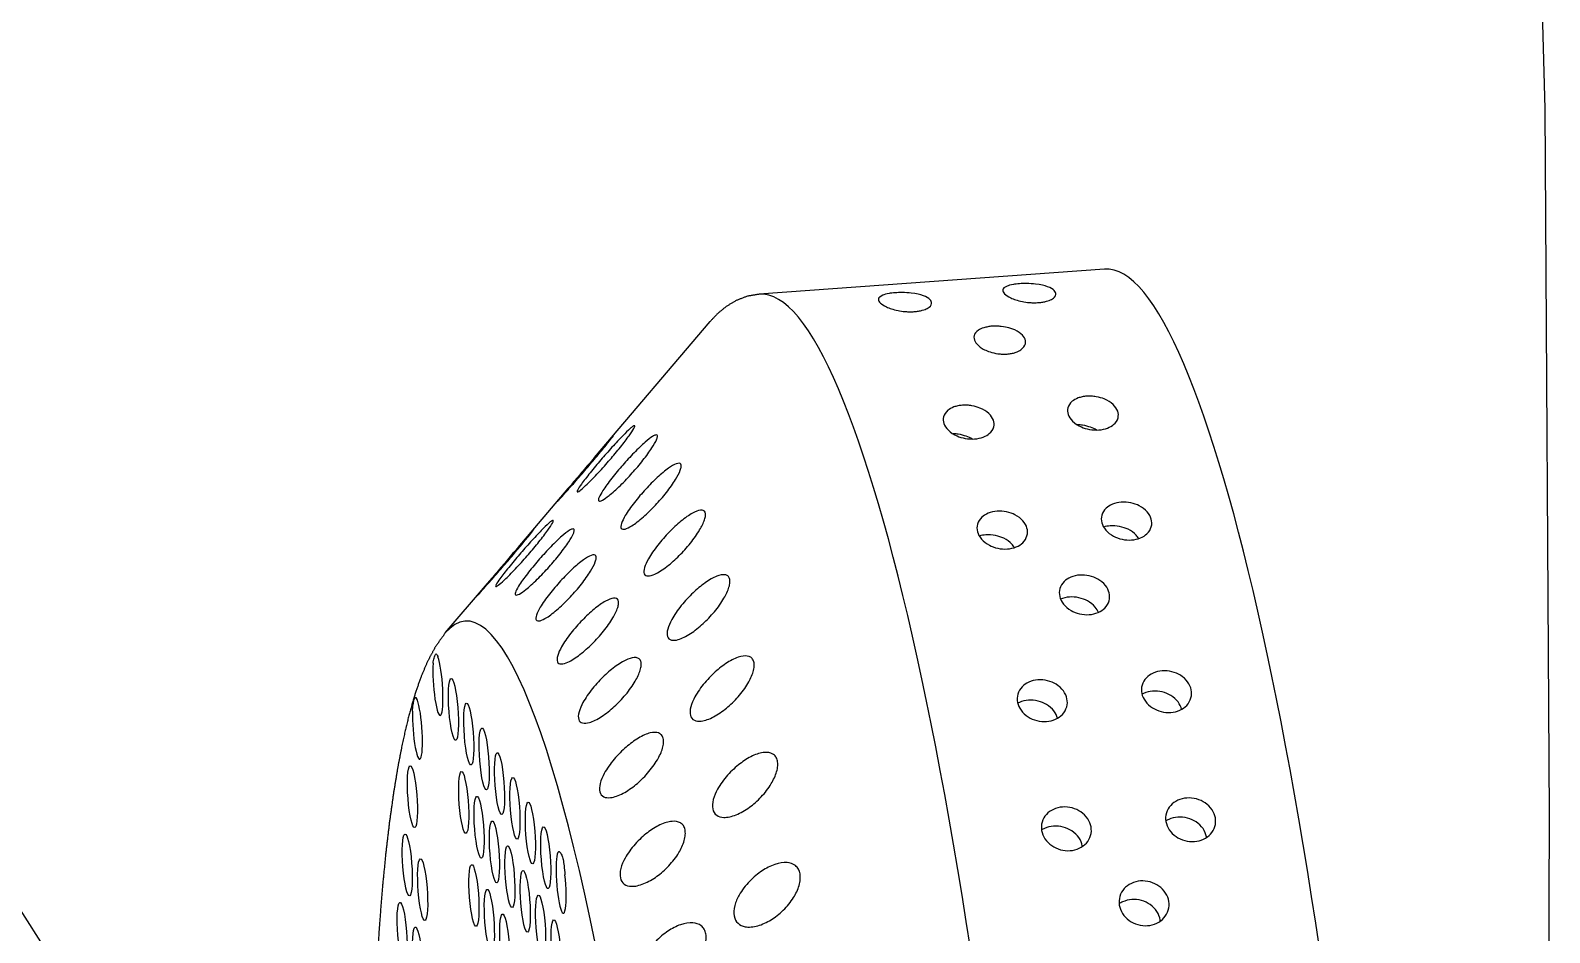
# Model space of a CAD drawing. Extents: x 398 to 509, y 623 to 780.
# Drawn here: x 482.502 to 484.735, y 688.13 to 689.456 of the extents above; entities that cross this region are included whole.
import ezdxf

# ---------------------------------------------------------------- set-up
doc = ezdxf.new("R2010")
doc.units = 0
doc.header["$MEASUREMENT"] = 0
doc.layers.add('1', color=4, linetype='Continuous')
doc.layers.add('JET', color=3, linetype='Continuous')

# ---------------------------------------------------------------- blocks, each defined once
blk = doc.blocks.new('SUCTION')
at = {"layer": '1'}
for p, q in [((0.4816, 1.9416), (-0.0272, 1.9337)), ((-0.2826, 1.7079), (-0.1012, 1.898)), ((-0.4023, 1.5824), (-0.324, 1.6645)), ((-0.5163, 1.4629), (-0.4533, 1.5289))]:
    blk.add_line(p, q, dxfattribs=at)
for centre, major_axis, start_param, end_param in [((0.5106, 0.0668), (-0.0289, 1.8748), 3.141593, 6.283185), ((0.0017, 0.059), (-0.0289, 1.8748), 3.141593, 6.283185), ((-0.4641, 0.0518), (-0.022, 1.427), 2.994561, 6.430217)]:
    blk.add_ellipse(centre, major_axis=major_axis, ratio=0.145722, start_param=start_param, end_param=end_param, dxfattribs=at)
at = {"layer": '1', "color": 3}
for centre, start_param, end_param in [((-0.5313, 1.3876), 3.930767, 8.961115), ((-0.5107, 1.35), 0.253665, 6.53685), ((-0.565, 1.3253), 4.112585, 9.142933), ((-0.4902, 1.3125), 0.253665, 6.53685), ((-0.4697, 1.2749), 0.253665, 6.53685), ((-0.5782, 1.2255), 0.253665, 6.53685), ((-0.4492, 1.2374), 0.253665, 6.53685), ((-0.5034, 1.2127), 0.253665, 6.53685), ((-0.4286, 1.1998), 0.253665, 6.53685), ((-0.4829, 1.1751), 0.253665, 6.53685), ((-0.4081, 1.1623), 0.253665, 6.53685), ((-0.4624, 1.1376), 0.253665, 6.53685), ((-0.5914, 1.1257), 0.253665, 6.53685), ((-0.3876, 1.1247), 0.253665, 6.53685), ((-0.4418, 1.1), 0.253665, 6.53685), ((-0.5709, 1.0882), 0.253665, 6.53685), ((-0.4961, 1.0753), 0.253665, 6.53685), ((-0.3671, 1.0871), 3.065388, 8.095736), ((-0.4213, 1.0624), 0.253665, 6.53685), ((-0.6046, 1.0259), 0.253665, 6.53685), ((-0.4756, 1.0378), 0.253665, 6.53685), ((-0.4008, 1.0249), 0.253665, 6.53685), ((-0.4551, 1.0002), 0.253665, 6.53685), ((-0.5841, 0.9884), 0.253665, 6.53685), ((-0.3803, 0.9873), 0.253665, 6.53685)]:
    blk.add_ellipse(centre, major_axis=(0.0007, -0.0455), ratio=0.145722, start_param=start_param, end_param=end_param, dxfattribs=at)
at = {"layer": '1'}
for points in [[(-0.0272, 1.9337), (-0.0449, 1.9317), (-0.0614, 1.9264), (-0.0763, 1.9186), (-0.0895, 1.909), (-0.1012, 1.898)], [(-0.5163, 1.4629), (-0.5315, 1.4441), (-0.5446, 1.4227), (-0.5564, 1.3987), (-0.5673, 1.3717), (-0.5776, 1.3416), (-0.5874, 1.3084), (-0.5967, 1.272), (-0.6056, 1.2324), (-0.6141, 1.1898), (-0.6221, 1.1442), (-0.6297, 1.0957), (-0.6368, 1.0443), (-0.6435, 0.9903), (-0.6497, 0.9337), (-0.6554, 0.8747), (-0.6606, 0.8135), (-0.6653, 0.7502), (-0.6695, 0.685), (-0.6731, 0.6181), (-0.6762, 0.5496)]]:
    blk.add_open_spline(points, degree=1, dxfattribs=at)
at = {"layer": '1', "color": 3}
for points, knots in [([(0.199, 1.8952), (0.1967, 1.8952), (0.1945, 1.8952), (0.1901, 1.8955), (0.1879, 1.8957), (0.1818, 1.8966), (0.1782, 1.8973), (0.1679, 1.9), (0.1626, 1.9022), (0.1544, 1.9066), (0.1517, 1.9087), (0.1463, 1.9147), (0.1458, 1.919), (0.1562, 1.9226), (0.1592, 1.9234), (0.1646, 1.924), (0.166, 1.9241), (0.1691, 1.9243), (0.1708, 1.9244), (0.174, 1.9244), (0.1758, 1.9244), (0.1792, 1.9243), (0.1809, 1.9243), (0.1876, 1.9238), (0.1925, 1.9232), (0.2109, 1.92), (0.2192, 1.9159), (0.2246, 1.9099), (0.2255, 1.9077), (0.2245, 1.9032), (0.2226, 1.9008), (0.2163, 1.8979), (0.2139, 1.8971), (0.2091, 1.8961), (0.2073, 1.8958), (0.2034, 1.8954), (0.2013, 1.8952), (0.199, 1.8952)], [0, 0, 0, 0, 0.0069049, 0.0069049, 0.0138098, 0.0138098, 0.0276196, 0.0276196, 0.0621946, 0.0621946, 0.0967696, 0.0967696, 0.172591, 0.172591, 0.1905104, 0.1905104, 0.1954315, 0.1954315, 0.2003527, 0.2003527, 0.2052739, 0.2052739, 0.2101951, 0.2101951, 0.2281145, 0.2281145, 0.3039359, 0.3039359, 0.3385109, 0.3385109, 0.3730859, 0.3730859, 0.3868957, 0.3868957, 0.3938006, 0.3938006, 0.4007055, 0.4007055, 0.4007055, 0.4007055]), ([(0.3822, 1.898), (0.3799, 1.898), (0.3776, 1.8981), (0.3732, 1.8983), (0.3711, 1.8986), (0.365, 1.8994), (0.3614, 1.9002), (0.3511, 1.9028), (0.3458, 1.905), (0.3376, 1.9094), (0.3348, 1.9116), (0.3294, 1.9176), (0.3289, 1.9219), (0.3393, 1.9255), (0.3424, 1.9262), (0.3478, 1.9268), (0.3492, 1.927), (0.3522, 1.9272), (0.3539, 1.9272), (0.3572, 1.9273), (0.3589, 1.9273), (0.3624, 1.9272), (0.3641, 1.9271), (0.3708, 1.9267), (0.3756, 1.926), (0.3941, 1.9229), (0.4024, 1.9187), (0.4077, 1.9127), (0.4087, 1.9105), (0.4076, 1.906), (0.4058, 1.9036), (0.3995, 1.9008), (0.397, 1.8999), (0.3922, 1.8989), (0.3905, 1.8986), (0.3866, 1.8982), (0.3844, 1.8981), (0.3822, 1.898)], [0, 0, 0, 0, 0.0069049, 0.0069049, 0.0138098, 0.0138098, 0.0276196, 0.0276196, 0.0621946, 0.0621946, 0.0967696, 0.0967696, 0.172591, 0.172591, 0.1905104, 0.1905104, 0.1954315, 0.1954315, 0.2003527, 0.2003527, 0.2052739, 0.2052739, 0.2101951, 0.2101951, 0.2281145, 0.2281145, 0.3039359, 0.3039359, 0.3385109, 0.3385109, 0.3730859, 0.3730859, 0.3868957, 0.3868957, 0.3938006, 0.3938006, 0.4007055, 0.4007055, 0.4007055, 0.4007055]), ([(0.3316, 1.8252), (0.3294, 1.8251), (0.3271, 1.8252), (0.3225, 1.8257), (0.3203, 1.826), (0.3139, 1.8272), (0.31, 1.8284), (0.3009, 1.8319), (0.2962, 1.8348), (0.2892, 1.8406), (0.2869, 1.8435), (0.2843, 1.8491), (0.2839, 1.8521), (0.2857, 1.8578), (0.2879, 1.8605), (0.2937, 1.8638), (0.2964, 1.8649), (0.3015, 1.8662), (0.3034, 1.8665), (0.3075, 1.867), (0.3097, 1.8672), (0.3143, 1.8673), (0.3166, 1.8672), (0.3211, 1.8668), (0.3234, 1.8665), (0.3297, 1.8654), (0.3335, 1.8644), (0.3427, 1.8613), (0.3475, 1.8587), (0.3548, 1.8532), (0.3573, 1.8502), (0.3598, 1.8447), (0.3603, 1.8417), (0.3585, 1.8357), (0.3563, 1.8328), (0.3502, 1.829), (0.3474, 1.8278), (0.3421, 1.8263), (0.3402, 1.8259), (0.3361, 1.8254), (0.3339, 1.8252), (0.3316, 1.8252)], [0, 0, 0, 0, 0.0068348, 0.0068348, 0.0136695, 0.0136695, 0.027339, 0.027339, 0.0535624, 0.0535624, 0.0797858, 0.0797858, 0.1072813, 0.1072813, 0.1347768, 0.1347768, 0.1487269, 0.1487269, 0.155702, 0.155702, 0.162677, 0.162677, 0.1696521, 0.1696521, 0.1766272, 0.1766272, 0.1905773, 0.1905773, 0.2180728, 0.2180728, 0.2455682, 0.2455682, 0.2717917, 0.2717917, 0.2980151, 0.2980151, 0.3116846, 0.3116846, 0.3185193, 0.3185193, 0.3253541, 0.3253541, 0.3253541, 0.3253541]), ([(-0.2732, 1.704), (-0.2678, 1.7095), (-0.2619, 1.7156), (-0.2501, 1.7272), (-0.2443, 1.7328), (-0.2352, 1.7411), (-0.231, 1.7448), (-0.2262, 1.7485), (-0.2248, 1.7495), (-0.2226, 1.7508), (-0.2218, 1.7512), (-0.2209, 1.7511), (-0.2207, 1.7508), (-0.2211, 1.7494), (-0.2216, 1.7484), (-0.224, 1.7445), (-0.2267, 1.7408), (-0.2335, 1.7323), (-0.2383, 1.7268), (-0.2488, 1.7151), (-0.2545, 1.709), (-0.2656, 1.6976), (-0.2719, 1.6913), (-0.2842, 1.6795), (-0.2902, 1.674), (-0.2989, 1.6666), (-0.3024, 1.6637), (-0.3078, 1.6598), (-0.3097, 1.6587), (-0.3114, 1.6588), (-0.3111, 1.6599), (-0.3086, 1.664), (-0.3065, 1.6669), (-0.3003, 1.6744), (-0.2955, 1.68), (-0.2847, 1.6918), (-0.2788, 1.6981), (-0.2732, 1.704)], [0, 0, 0, 0, 0.0233552, 0.0233552, 0.0467103, 0.0467103, 0.0658795, 0.0658795, 0.0754641, 0.0754641, 0.0850487, 0.0850487, 0.0946332, 0.0946332, 0.1042178, 0.1042178, 0.123387, 0.123387, 0.1467421, 0.1467421, 0.1700973, 0.1700973, 0.1945396, 0.1945396, 0.2189818, 0.2189818, 0.2355966, 0.2355966, 0.2522113, 0.2522113, 0.2688261, 0.2688261, 0.2854408, 0.2854408, 0.3098831, 0.3098831, 0.3343253, 0.3343253, 0.3343253, 0.3343253]), ([(0.2769, 1.7033), (0.2724, 1.7032), (0.2676, 1.7038), (0.2588, 1.7059), (0.2547, 1.7075), (0.2463, 1.7117), (0.2422, 1.7149), (0.236, 1.7216), (0.234, 1.7251), (0.2321, 1.7316), (0.232, 1.7351), (0.2342, 1.7418), (0.2366, 1.745), (0.2424, 1.7492), (0.2454, 1.7508), (0.251, 1.7525), (0.2531, 1.7529), (0.2573, 1.7536), (0.2596, 1.7537), (0.2641, 1.7538), (0.2665, 1.7537), (0.2711, 1.7532), (0.2734, 1.7528), (0.28, 1.7513), (0.284, 1.7498), (0.2924, 1.7458), (0.2967, 1.7428), (0.303, 1.7362), (0.305, 1.7327), (0.307, 1.7262), (0.3071, 1.7227), (0.3049, 1.7158), (0.3025, 1.7126), (0.2966, 1.7081), (0.2935, 1.7065), (0.2859, 1.7041), (0.2814, 1.7034), (0.2769, 1.7033)], [0, 0, 0, 0, 0.0136716, 0.0136716, 0.0273431, 0.0273431, 0.0484006, 0.0484006, 0.0694582, 0.0694582, 0.0910856, 0.0910856, 0.1127131, 0.1127131, 0.1264894, 0.1264894, 0.1333775, 0.1333775, 0.1402657, 0.1402657, 0.1471538, 0.1471538, 0.154042, 0.154042, 0.1678183, 0.1678183, 0.1894457, 0.1894457, 0.2110732, 0.2110732, 0.2321307, 0.2321307, 0.2531882, 0.2531882, 0.2668598, 0.2668598, 0.2805313, 0.2805313, 0.2805313, 0.2805313]), ([(0.4601, 1.7061), (0.4556, 1.7061), (0.4508, 1.7066), (0.4419, 1.7088), (0.4378, 1.7103), (0.4295, 1.7145), (0.4253, 1.7177), (0.4191, 1.7244), (0.4172, 1.7279), (0.4152, 1.7344), (0.4151, 1.738), (0.4174, 1.7446), (0.4197, 1.7478), (0.4255, 1.752), (0.4286, 1.7536), (0.4342, 1.7553), (0.4362, 1.7557), (0.4405, 1.7564), (0.4427, 1.7566), (0.4473, 1.7566), (0.4496, 1.7565), (0.4542, 1.756), (0.4565, 1.7556), (0.4632, 1.7541), (0.4672, 1.7526), (0.4756, 1.7487), (0.4798, 1.7456), (0.4861, 1.739), (0.4882, 1.7355), (0.4901, 1.729), (0.4902, 1.7255), (0.488, 1.7187), (0.4857, 1.7154), (0.4798, 1.711), (0.4766, 1.7093), (0.469, 1.7069), (0.4646, 1.7062), (0.4601, 1.7061)], [0, 0, 0, 0, 0.0136716, 0.0136716, 0.0273431, 0.0273431, 0.0484006, 0.0484006, 0.0694582, 0.0694582, 0.0910856, 0.0910856, 0.1127131, 0.1127131, 0.1264894, 0.1264894, 0.1333775, 0.1333775, 0.1402657, 0.1402657, 0.1471538, 0.1471538, 0.154042, 0.154042, 0.1678183, 0.1678183, 0.1894457, 0.1894457, 0.2110732, 0.2110732, 0.2321307, 0.2321307, 0.2531882, 0.2531882, 0.2668598, 0.2668598, 0.2805313, 0.2805313, 0.2805313, 0.2805313]), ([(-0.3042, 1.6852), (-0.299, 1.6907), (-0.2931, 1.6968), (-0.2816, 1.7089), (-0.2759, 1.7149), (-0.2669, 1.7242), (-0.2629, 1.7285), (-0.2581, 1.7333), (-0.2568, 1.7347), (-0.2546, 1.7368), (-0.2539, 1.7376), (-0.2529, 1.7384), (-0.2528, 1.7384), (-0.2532, 1.7378), (-0.2537, 1.7372), (-0.256, 1.7345), (-0.2587, 1.7315), (-0.2653, 1.7241), (-0.27, 1.719), (-0.2803, 1.708), (-0.2859, 1.7021), (-0.2968, 1.6907), (-0.303, 1.6843), (-0.3151, 1.6719), (-0.321, 1.6659), (-0.3295, 1.6574), (-0.3329, 1.654), (-0.3382, 1.6488), (-0.3401, 1.647), (-0.3417, 1.6456), (-0.3414, 1.646), (-0.339, 1.6486), (-0.3369, 1.6509), (-0.3309, 1.6573), (-0.3261, 1.6623), (-0.3155, 1.6734), (-0.3097, 1.6794), (-0.3042, 1.6852)], [0, 0, 0, 0, 0.0233552, 0.0233552, 0.0467103, 0.0467103, 0.0658795, 0.0658795, 0.0754641, 0.0754641, 0.0850487, 0.0850487, 0.0946332, 0.0946332, 0.1042178, 0.1042178, 0.123387, 0.123387, 0.1467421, 0.1467421, 0.1700973, 0.1700973, 0.1945396, 0.1945396, 0.2189818, 0.2189818, 0.2355966, 0.2355966, 0.2522113, 0.2522113, 0.2688261, 0.2688261, 0.2854408, 0.2854408, 0.3098831, 0.3098831, 0.3343253, 0.3343253, 0.3343253, 0.3343253]), ([(-0.2416, 1.6945), (-0.2362, 1.7001), (-0.2301, 1.706), (-0.2181, 1.7169), (-0.2122, 1.722), (-0.2029, 1.7292), (-0.1987, 1.7322), (-0.1938, 1.7348), (-0.1923, 1.7354), (-0.1901, 1.7359), (-0.1893, 1.7358), (-0.1884, 1.7349), (-0.1883, 1.7341), (-0.1886, 1.7319), (-0.1892, 1.7305), (-0.1916, 1.7256), (-0.1944, 1.7213), (-0.2014, 1.7119), (-0.2062, 1.7059), (-0.217, 1.6938), (-0.2228, 1.6876), (-0.2341, 1.6764), (-0.2405, 1.6703), (-0.2531, 1.6593), (-0.2592, 1.6544), (-0.268, 1.6482), (-0.2715, 1.6459), (-0.2771, 1.6434), (-0.279, 1.6431), (-0.2806, 1.6446), (-0.2804, 1.6464), (-0.2778, 1.6518), (-0.2756, 1.6552), (-0.2693, 1.6638), (-0.2644, 1.6699), (-0.2534, 1.6823), (-0.2473, 1.6887), (-0.2416, 1.6945)], [0, 0, 0, 0, 0.0233552, 0.0233552, 0.0467103, 0.0467103, 0.0658795, 0.0658795, 0.0754641, 0.0754641, 0.0850487, 0.0850487, 0.0946332, 0.0946332, 0.1042178, 0.1042178, 0.123387, 0.123387, 0.1467421, 0.1467421, 0.1700973, 0.1700973, 0.1945396, 0.1945396, 0.2189818, 0.2189818, 0.2355966, 0.2355966, 0.2522113, 0.2522113, 0.2688261, 0.2688261, 0.2854408, 0.2854408, 0.3098831, 0.3098831, 0.3343253, 0.3343253, 0.3343253, 0.3343253]), ([(0.2734, 1.7034), (0.2709, 1.705), (0.268, 1.7066), (0.2616, 1.7093), (0.2577, 1.7106), (0.2511, 1.712), (0.2489, 1.7123), (0.2462, 1.7126), (0.2459, 1.7126), (0.2456, 1.7126)], [0.10627562, 0.10627562, 0.10627562, 0.10627562, 0.12011122, 0.12011122, 0.13392931, 0.13392931, 0.14083836, 0.14083836, 0.14184706, 0.14184706, 0.14184706, 0.14184706]), ([(0.4565, 1.7062), (0.454, 1.7079), (0.4512, 1.7094), (0.4448, 1.7121), (0.4408, 1.7134), (0.4343, 1.7148), (0.432, 1.7151), (0.4294, 1.7154), (0.429, 1.7154), (0.4287, 1.7155)], [0.10627562, 0.10627562, 0.10627562, 0.10627562, 0.12011122, 0.12011122, 0.13392931, 0.13392931, 0.14083836, 0.14083836, 0.14184706, 0.14184706, 0.14184706, 0.14184706]), ([(-0.2101, 1.657), (-0.2045, 1.6625), (-0.1983, 1.6681), (-0.1861, 1.6782), (-0.1801, 1.6827), (-0.1707, 1.6886), (-0.1664, 1.6909), (-0.1614, 1.6923), (-0.16, 1.6925), (-0.1578, 1.6922), (-0.157, 1.6917), (-0.1561, 1.69), (-0.1559, 1.6888), (-0.1564, 1.6858), (-0.1569, 1.684), (-0.1594, 1.6781), (-0.1623, 1.6733), (-0.1694, 1.6631), (-0.1744, 1.6568), (-0.1854, 1.6444), (-0.1913, 1.6383), (-0.2028, 1.6274), (-0.2094, 1.6217), (-0.2221, 1.6117), (-0.2284, 1.6074), (-0.2373, 1.6025), (-0.2409, 1.6009), (-0.2465, 1.5997), (-0.2484, 1.6002), (-0.25, 1.6031), (-0.2497, 1.6057), (-0.2471, 1.6122), (-0.2448, 1.6162), (-0.2384, 1.6257), (-0.2333, 1.6321), (-0.2221, 1.645), (-0.2159, 1.6514), (-0.2101, 1.657)], [0, 0, 0, 0, 0.0233552, 0.0233552, 0.0467103, 0.0467103, 0.0658795, 0.0658795, 0.0754641, 0.0754641, 0.0850487, 0.0850487, 0.0946332, 0.0946332, 0.1042178, 0.1042178, 0.123387, 0.123387, 0.1467421, 0.1467421, 0.1700973, 0.1700973, 0.1945396, 0.1945396, 0.2189818, 0.2189818, 0.2355966, 0.2355966, 0.2522113, 0.2522113, 0.2688261, 0.2688261, 0.2854408, 0.2854408, 0.3098831, 0.3098831, 0.3343253, 0.3343253, 0.3343253, 0.3343253]), ([(-0.4007, 1.5719), (-0.3953, 1.5775), (-0.3893, 1.5835), (-0.3776, 1.5952), (-0.3718, 1.6007), (-0.3626, 1.6091), (-0.3585, 1.6128), (-0.3536, 1.6166), (-0.3522, 1.6175), (-0.35, 1.6189), (-0.3492, 1.6192), (-0.3483, 1.6192), (-0.3482, 1.6188), (-0.3485, 1.6174), (-0.349, 1.6164), (-0.3514, 1.6125), (-0.3541, 1.6088), (-0.361, 1.6003), (-0.3658, 1.5947), (-0.3763, 1.583), (-0.382, 1.5769), (-0.3931, 1.5655), (-0.3994, 1.5593), (-0.4117, 1.5475), (-0.4177, 1.542), (-0.4264, 1.5346), (-0.4298, 1.5317), (-0.4353, 1.5278), (-0.4372, 1.5268), (-0.4388, 1.5268), (-0.4385, 1.528), (-0.4361, 1.532), (-0.4339, 1.5349), (-0.4278, 1.5424), (-0.4229, 1.5479), (-0.4122, 1.5598), (-0.4063, 1.5661), (-0.4007, 1.5719)], [0, 0, 0, 0, 0.023389, 0.023389, 0.0467779, 0.0467779, 0.0659746, 0.0659746, 0.0755729, 0.0755729, 0.0851712, 0.0851712, 0.0947696, 0.0947696, 0.1043679, 0.1043679, 0.1235645, 0.1235645, 0.1469535, 0.1469535, 0.1703425, 0.1703425, 0.1947513, 0.1947513, 0.2191601, 0.2191601, 0.2357472, 0.2357472, 0.2523342, 0.2523342, 0.2689213, 0.2689213, 0.2855084, 0.2855084, 0.3099172, 0.3099172, 0.334326, 0.334326, 0.334326, 0.334326]), ([(-0.1791, 1.5922), (-0.1735, 1.5974), (-0.1671, 1.6026), (-0.1548, 1.6117), (-0.1487, 1.6155), (-0.1391, 1.6201), (-0.1348, 1.6216), (-0.1298, 1.6219), (-0.1284, 1.6216), (-0.1261, 1.6205), (-0.1253, 1.6195), (-0.1244, 1.6171), (-0.1243, 1.6155), (-0.1248, 1.6118), (-0.1254, 1.6097), (-0.128, 1.6029), (-0.131, 1.5977), (-0.1383, 1.5868), (-0.1434, 1.5803), (-0.1546, 1.5679), (-0.1607, 1.5619), (-0.1724, 1.5515), (-0.179, 1.5462), (-0.192, 1.5374), (-0.1983, 1.5339), (-0.2073, 1.5303), (-0.211, 1.5294), (-0.2165, 1.5297), (-0.2185, 1.5309), (-0.22, 1.5352), (-0.2197, 1.5384), (-0.217, 1.546), (-0.2146, 1.5504), (-0.208, 1.5607), (-0.2028, 1.5674), (-0.1913, 1.5804), (-0.1851, 1.5867), (-0.1791, 1.5922)], [0, 0, 0, 0, 0.0233552, 0.0233552, 0.0467103, 0.0467103, 0.0658795, 0.0658795, 0.0754641, 0.0754641, 0.0850487, 0.0850487, 0.0946332, 0.0946332, 0.1042178, 0.1042178, 0.123387, 0.123387, 0.1467421, 0.1467421, 0.1700973, 0.1700973, 0.1945396, 0.1945396, 0.2189818, 0.2189818, 0.2355966, 0.2355966, 0.2522113, 0.2522113, 0.2688261, 0.2688261, 0.2854408, 0.2854408, 0.3098831, 0.3098831, 0.3343253, 0.3343253, 0.3343253, 0.3343253]), ([(-0.4293, 1.5541), (-0.424, 1.5596), (-0.4181, 1.5658), (-0.4066, 1.5779), (-0.4009, 1.5839), (-0.3919, 1.5932), (-0.3879, 1.5975), (-0.3831, 1.6023), (-0.3818, 1.6037), (-0.3796, 1.6058), (-0.3788, 1.6066), (-0.3779, 1.6074), (-0.3778, 1.6074), (-0.3781, 1.6069), (-0.3786, 1.6062), (-0.381, 1.6035), (-0.3837, 1.6005), (-0.3903, 1.5931), (-0.395, 1.588), (-0.4053, 1.577), (-0.411, 1.571), (-0.4218, 1.5597), (-0.428, 1.5533), (-0.4401, 1.5409), (-0.446, 1.5349), (-0.4545, 1.5264), (-0.4579, 1.523), (-0.4632, 1.5178), (-0.4651, 1.516), (-0.4667, 1.5146), (-0.4664, 1.515), (-0.464, 1.5177), (-0.4619, 1.5199), (-0.4559, 1.5263), (-0.4511, 1.5313), (-0.4405, 1.5423), (-0.4347, 1.5484), (-0.4293, 1.5541)], [0, 0, 0, 0, 0.023389, 0.023389, 0.0467779, 0.0467779, 0.0659746, 0.0659746, 0.0755729, 0.0755729, 0.0851712, 0.0851712, 0.0947696, 0.0947696, 0.1043679, 0.1043679, 0.1235645, 0.1235645, 0.1469535, 0.1469535, 0.1703425, 0.1703425, 0.1947513, 0.1947513, 0.2191601, 0.2191601, 0.2357472, 0.2357472, 0.2523342, 0.2523342, 0.2689213, 0.2689213, 0.2855084, 0.2855084, 0.3099172, 0.3099172, 0.334326, 0.334326, 0.334326, 0.334326]), ([(-0.3716, 1.5637), (-0.3661, 1.5692), (-0.36, 1.5751), (-0.3481, 1.5861), (-0.3422, 1.5912), (-0.3328, 1.5984), (-0.3286, 1.6014), (-0.3237, 1.604), (-0.3223, 1.6046), (-0.3201, 1.6051), (-0.3193, 1.605), (-0.3183, 1.6042), (-0.3182, 1.6034), (-0.3186, 1.6012), (-0.3191, 1.5997), (-0.3215, 1.5948), (-0.3243, 1.5905), (-0.3313, 1.581), (-0.3362, 1.5751), (-0.3469, 1.5629), (-0.3528, 1.5568), (-0.364, 1.5455), (-0.3705, 1.5395), (-0.383, 1.5285), (-0.3891, 1.5236), (-0.3979, 1.5174), (-0.4015, 1.5151), (-0.407, 1.5126), (-0.4089, 1.5123), (-0.4106, 1.5138), (-0.4103, 1.5157), (-0.4078, 1.521), (-0.4055, 1.5244), (-0.3993, 1.533), (-0.3943, 1.539), (-0.3833, 1.5515), (-0.3773, 1.5579), (-0.3716, 1.5637)], [0, 0, 0, 0, 0.023389, 0.023389, 0.0467779, 0.0467779, 0.0659746, 0.0659746, 0.0755729, 0.0755729, 0.0851712, 0.0851712, 0.0947696, 0.0947696, 0.1043679, 0.1043679, 0.1235645, 0.1235645, 0.1469535, 0.1469535, 0.1703425, 0.1703425, 0.1947513, 0.1947513, 0.2191601, 0.2191601, 0.2357472, 0.2357472, 0.2523342, 0.2523342, 0.2689213, 0.2689213, 0.2855084, 0.2855084, 0.3099172, 0.3099172, 0.334326, 0.334326, 0.334326, 0.334326]), ([(0.3157, 1.5391), (0.3111, 1.539), (0.3063, 1.5397), (0.2972, 1.5422), (0.293, 1.5441), (0.2852, 1.5488), (0.2814, 1.5522), (0.2758, 1.5595), (0.2741, 1.5633), (0.2726, 1.5705), (0.2727, 1.5744), (0.2752, 1.5817), (0.2776, 1.5851), (0.2834, 1.5899), (0.2867, 1.5919), (0.2946, 1.5946), (0.2992, 1.5953), (0.3083, 1.5955), (0.3132, 1.5949), (0.3222, 1.5924), (0.3264, 1.5906), (0.3342, 1.586), (0.3381, 1.5827), (0.3437, 1.5755), (0.3455, 1.5716), (0.347, 1.5645), (0.3469, 1.5606), (0.3444, 1.5532), (0.342, 1.5497), (0.3362, 1.5448), (0.3328, 1.5427), (0.3248, 1.54), (0.3202, 1.5392), (0.3157, 1.5391)], [0, 0, 0, 0, 0.0137254, 0.0137254, 0.0274508, 0.0274508, 0.0453851, 0.0453851, 0.0633195, 0.0633195, 0.0815469, 0.0815469, 0.0997743, 0.0997743, 0.1135448, 0.1135448, 0.1273153, 0.1273153, 0.1410857, 0.1410857, 0.1548562, 0.1548562, 0.1730836, 0.1730836, 0.191311, 0.191311, 0.2092454, 0.2092454, 0.2271798, 0.2271798, 0.2409052, 0.2409052, 0.2546305, 0.2546305, 0.2546305, 0.2546305]), ([(0.4988, 1.5419), (0.4943, 1.5419), (0.4894, 1.5425), (0.4803, 1.545), (0.4761, 1.5469), (0.4683, 1.5517), (0.4645, 1.5551), (0.459, 1.5623), (0.4572, 1.5662), (0.4557, 1.5733), (0.4558, 1.5772), (0.4583, 1.5845), (0.4607, 1.5879), (0.4665, 1.5928), (0.4699, 1.5947), (0.4778, 1.5974), (0.4823, 1.5982), (0.4914, 1.5983), (0.4963, 1.5977), (0.5053, 1.5953), (0.5095, 1.5934), (0.5174, 1.5888), (0.5212, 1.5855), (0.5269, 1.5783), (0.5286, 1.5745), (0.5302, 1.5673), (0.5301, 1.5634), (0.5276, 1.556), (0.5252, 1.5526), (0.5193, 1.5476), (0.5159, 1.5456), (0.5079, 1.5428), (0.5033, 1.542), (0.4988, 1.5419)], [0, 0, 0, 0, 0.0137254, 0.0137254, 0.0274508, 0.0274508, 0.0453851, 0.0453851, 0.0633195, 0.0633195, 0.0815469, 0.0815469, 0.0997743, 0.0997743, 0.1135448, 0.1135448, 0.1273153, 0.1273153, 0.1410857, 0.1410857, 0.1548562, 0.1548562, 0.1730836, 0.1730836, 0.191311, 0.191311, 0.2092454, 0.2092454, 0.2271798, 0.2271798, 0.2409052, 0.2409052, 0.2546305, 0.2546305, 0.2546305, 0.2546305]), ([(-0.3426, 1.5296), (-0.337, 1.535), (-0.3308, 1.5407), (-0.3186, 1.5508), (-0.3126, 1.5553), (-0.3031, 1.5613), (-0.2988, 1.5635), (-0.2939, 1.565), (-0.2924, 1.5652), (-0.2902, 1.5648), (-0.2894, 1.5643), (-0.2885, 1.5626), (-0.2883, 1.5614), (-0.2888, 1.5585), (-0.2893, 1.5567), (-0.2918, 1.5507), (-0.2947, 1.5459), (-0.3019, 1.5357), (-0.3069, 1.5294), (-0.3178, 1.517), (-0.3238, 1.5109), (-0.3353, 1.5), (-0.3418, 1.4943), (-0.3546, 1.4843), (-0.3608, 1.48), (-0.3697, 1.4751), (-0.3733, 1.4735), (-0.3789, 1.4724), (-0.3808, 1.4729), (-0.3824, 1.4758), (-0.3821, 1.4783), (-0.3795, 1.4849), (-0.3772, 1.4888), (-0.3708, 1.4983), (-0.3657, 1.5047), (-0.3545, 1.5175), (-0.3484, 1.5239), (-0.3426, 1.5296)], [0, 0, 0, 0, 0.023389, 0.023389, 0.0467779, 0.0467779, 0.0659746, 0.0659746, 0.0755729, 0.0755729, 0.0851712, 0.0851712, 0.0947696, 0.0947696, 0.1043679, 0.1043679, 0.1235645, 0.1235645, 0.1469535, 0.1469535, 0.1703425, 0.1703425, 0.1947513, 0.1947513, 0.2191601, 0.2191601, 0.2357472, 0.2357472, 0.2523342, 0.2523342, 0.2689213, 0.2689213, 0.2855084, 0.2855084, 0.3099172, 0.3099172, 0.334326, 0.334326, 0.334326, 0.334326]), ([(0.5094, 1.5434), (0.5085, 1.5451), (0.5073, 1.5469), (0.503, 1.5521), (0.4991, 1.5554), (0.4911, 1.5598), (0.4869, 1.5615), (0.4779, 1.5639), (0.4731, 1.5645), (0.4652, 1.5643), (0.4619, 1.5639), (0.4588, 1.5632)], [0.07459591, 0.07459591, 0.07459591, 0.07459591, 0.08376941, 0.08376941, 0.10280122, 0.10280122, 0.11656798, 0.11656798, 0.13033474, 0.13033474, 0.14038295, 0.14038295, 0.14038295, 0.14038295]), ([(0.3262, 1.5406), (0.3253, 1.5423), (0.3242, 1.5441), (0.3199, 1.5493), (0.3159, 1.5525), (0.3079, 1.557), (0.3038, 1.5587), (0.2948, 1.561), (0.2899, 1.5616), (0.2821, 1.5615), (0.2788, 1.5611), (0.2757, 1.5604)], [0.07459591, 0.07459591, 0.07459591, 0.07459591, 0.08376941, 0.08376941, 0.10280122, 0.10280122, 0.11656798, 0.11656798, 0.13033474, 0.13033474, 0.14038295, 0.14038295, 0.14038295, 0.14038295]), ([(-0.1493, 1.501), (-0.1435, 1.5059), (-0.1371, 1.5107), (-0.1245, 1.5186), (-0.1184, 1.5217), (-0.1087, 1.5249), (-0.1043, 1.5256), (-0.0993, 1.5246), (-0.0979, 1.524), (-0.0957, 1.522), (-0.0949, 1.5207), (-0.0941, 1.5174), (-0.094, 1.5155), (-0.0945, 1.5112), (-0.0951, 1.5088), (-0.0979, 1.5012), (-0.101, 1.4956), (-0.1085, 1.4842), (-0.1137, 1.4777), (-0.1251, 1.4655), (-0.1313, 1.4598), (-0.1432, 1.4501), (-0.1499, 1.4453), (-0.1631, 1.4377), (-0.1695, 1.435), (-0.1786, 1.4329), (-0.1822, 1.4327), (-0.1878, 1.4344), (-0.1898, 1.4363), (-0.1912, 1.4419), (-0.1908, 1.4457), (-0.188, 1.4543), (-0.1855, 1.4591), (-0.1787, 1.47), (-0.1734, 1.4768), (-0.1617, 1.4897), (-0.1553, 1.4958), (-0.1493, 1.501)], [0, 0, 0, 0, 0.0233552, 0.0233552, 0.0467103, 0.0467103, 0.0658795, 0.0658795, 0.0754641, 0.0754641, 0.0850487, 0.0850487, 0.0946332, 0.0946332, 0.1042178, 0.1042178, 0.123387, 0.123387, 0.1467421, 0.1467421, 0.1700973, 0.1700973, 0.1945396, 0.1945396, 0.2189818, 0.2189818, 0.2355966, 0.2355966, 0.2522113, 0.2522113, 0.2688261, 0.2688261, 0.2854408, 0.2854408, 0.3098831, 0.3098831, 0.3343253, 0.3343253, 0.3343253, 0.3343253]), ([(-0.314, 1.4703), (-0.3083, 1.4755), (-0.302, 1.4808), (-0.2896, 1.4899), (-0.2835, 1.4937), (-0.274, 1.4983), (-0.2696, 1.4998), (-0.2646, 1.5001), (-0.2632, 1.4998), (-0.261, 1.4987), (-0.2602, 1.4977), (-0.2593, 1.4953), (-0.2592, 1.4937), (-0.2596, 1.49), (-0.2602, 1.4879), (-0.2629, 1.4811), (-0.2658, 1.4758), (-0.2731, 1.4649), (-0.2783, 1.4584), (-0.2895, 1.446), (-0.2955, 1.44), (-0.3072, 1.4297), (-0.3139, 1.4244), (-0.3268, 1.4156), (-0.3332, 1.412), (-0.3422, 1.4085), (-0.3458, 1.4076), (-0.3514, 1.4079), (-0.3533, 1.4091), (-0.3549, 1.4134), (-0.3545, 1.4166), (-0.3518, 1.4242), (-0.3494, 1.4286), (-0.3428, 1.4389), (-0.3377, 1.4455), (-0.3262, 1.4585), (-0.3199, 1.4648), (-0.314, 1.4703)], [0, 0, 0, 0, 0.023389, 0.023389, 0.0467779, 0.0467779, 0.0659746, 0.0659746, 0.0755729, 0.0755729, 0.0851712, 0.0851712, 0.0947696, 0.0947696, 0.1043679, 0.1043679, 0.1235645, 0.1235645, 0.1469535, 0.1469535, 0.1703425, 0.1703425, 0.1947513, 0.1947513, 0.2191601, 0.2191601, 0.2357472, 0.2357472, 0.2523342, 0.2523342, 0.2689213, 0.2689213, 0.2855084, 0.2855084, 0.3099172, 0.3099172, 0.334326, 0.334326, 0.334326, 0.334326]), ([(0.4303, 1.4359), (0.4258, 1.4359), (0.4209, 1.4365), (0.4117, 1.4392), (0.4075, 1.4413), (0.3999, 1.4463), (0.3962, 1.4498), (0.3909, 1.4572), (0.3893, 1.4612), (0.388, 1.4687), (0.3882, 1.4727), (0.3908, 1.4803), (0.3932, 1.4838), (0.399, 1.4889), (0.4025, 1.491), (0.4106, 1.4939), (0.4152, 1.4947), (0.4243, 1.4948), (0.4292, 1.4942), (0.4383, 1.4915), (0.4426, 1.4896), (0.4502, 1.4847), (0.4539, 1.4813), (0.4592, 1.4738), (0.4609, 1.4698), (0.4622, 1.4624), (0.462, 1.4583), (0.4594, 1.4507), (0.457, 1.4472), (0.4512, 1.4419), (0.4476, 1.4398), (0.4395, 1.4368), (0.4348, 1.436), (0.4303, 1.4359)], [0, 0, 0, 0, 0.0137586, 0.0137586, 0.0275172, 0.0275172, 0.044295, 0.044295, 0.0610729, 0.0610729, 0.0780627, 0.0780627, 0.0950526, 0.0950526, 0.108841, 0.108841, 0.1226293, 0.1226293, 0.1364177, 0.1364177, 0.1502061, 0.1502061, 0.167196, 0.167196, 0.1841858, 0.1841858, 0.2009637, 0.2009637, 0.2177415, 0.2177415, 0.2315001, 0.2315001, 0.2452587, 0.2452587, 0.2452587, 0.2452587]), ([(0.444, 1.4385), (0.4431, 1.4412), (0.4416, 1.4439), (0.437, 1.4502), (0.4332, 1.4536), (0.4255, 1.4583), (0.4213, 1.4603), (0.4122, 1.4628), (0.4073, 1.4634), (0.3982, 1.4633), (0.3936, 1.4625), (0.3896, 1.4611)], [0.06697775, 0.06697775, 0.06697775, 0.06697775, 0.07946388, 0.07946388, 0.09696122, 0.09696122, 0.11074218, 0.11074218, 0.12452314, 0.12452314, 0.13823061, 0.13823061, 0.13823061, 0.13823061]), ([(-0.5365, 1.4196), (-0.5361, 1.4225), (-0.5355, 1.425), (-0.5341, 1.4295), (-0.5332, 1.4313), (-0.5318, 1.4332), (-0.5312, 1.4333), (-0.5301, 1.4321), (-0.5296, 1.4306), (-0.5289, 1.4283)], [-0.10334717, -0.10334717, -0.10334717, -0.10334717, -0.09099542, -0.09099542, -0.07615637, -0.07615637, -0.06155718, -0.06155718, -0.04630625, -0.04630625, -0.04630625, -0.04630625]), ([(-0.2865, 1.3867), (-0.2807, 1.3916), (-0.2743, 1.3964), (-0.2617, 1.4044), (-0.2556, 1.4075), (-0.2459, 1.4107), (-0.2415, 1.4114), (-0.2365, 1.4104), (-0.2351, 1.4098), (-0.2329, 1.4078), (-0.2321, 1.4065), (-0.2312, 1.4032), (-0.2311, 1.4013), (-0.2317, 1.397), (-0.2323, 1.3946), (-0.2351, 1.387), (-0.2381, 1.3814), (-0.2457, 1.37), (-0.2509, 1.3634), (-0.2623, 1.3512), (-0.2685, 1.3455), (-0.2804, 1.3358), (-0.2872, 1.331), (-0.3003, 1.3235), (-0.3067, 1.3208), (-0.3158, 1.3187), (-0.3194, 1.3185), (-0.325, 1.3202), (-0.3269, 1.3221), (-0.3284, 1.3277), (-0.328, 1.3315), (-0.3251, 1.3401), (-0.3227, 1.3449), (-0.3159, 1.3557), (-0.3106, 1.3625), (-0.2989, 1.3755), (-0.2925, 1.3816), (-0.2865, 1.3867)], [0, 0, 0, 0, 0.023389, 0.023389, 0.0467779, 0.0467779, 0.0659746, 0.0659746, 0.0755729, 0.0755729, 0.0851712, 0.0851712, 0.0947696, 0.0947696, 0.1043679, 0.1043679, 0.1235645, 0.1235645, 0.1469535, 0.1469535, 0.1703425, 0.1703425, 0.1947513, 0.1947513, 0.2191601, 0.2191601, 0.2357472, 0.2357472, 0.2523342, 0.2523342, 0.2689213, 0.2689213, 0.2855084, 0.2855084, 0.3099172, 0.3099172, 0.334326, 0.334326, 0.334326, 0.334326]), ([(-0.121, 1.385), (-0.1151, 1.3895), (-0.1086, 1.3938), (-0.0959, 1.4004), (-0.0897, 1.4027), (-0.0799, 1.4045), (-0.0756, 1.4044), (-0.0706, 1.4022), (-0.0692, 1.4012), (-0.067, 1.3984), (-0.0662, 1.3967), (-0.0654, 1.3928), (-0.0654, 1.3906), (-0.066, 1.3856), (-0.0667, 1.383), (-0.0696, 1.3748), (-0.0727, 1.3689), (-0.0805, 1.3573), (-0.0858, 1.3508), (-0.0975, 1.3389), (-0.1038, 1.3336), (-0.1159, 1.3247), (-0.1227, 1.3205), (-0.136, 1.3144), (-0.1424, 1.3125), (-0.1516, 1.3119), (-0.1552, 1.3124), (-0.1608, 1.3155), (-0.1627, 1.3181), (-0.1641, 1.3249), (-0.1636, 1.3293), (-0.1606, 1.3387), (-0.158, 1.3437), (-0.151, 1.355), (-0.1456, 1.3618), (-0.1336, 1.3745), (-0.1271, 1.3803), (-0.121, 1.385)], [0, 0, 0, 0, 0.0233552, 0.0233552, 0.0467103, 0.0467103, 0.0658795, 0.0658795, 0.0754641, 0.0754641, 0.0850487, 0.0850487, 0.0946332, 0.0946332, 0.1042178, 0.1042178, 0.123387, 0.123387, 0.1467421, 0.1467421, 0.1700973, 0.1700973, 0.1945396, 0.1945396, 0.2189818, 0.2189818, 0.2355966, 0.2355966, 0.2522113, 0.2522113, 0.2688261, 0.2688261, 0.2854408, 0.2854408, 0.3098831, 0.3098831, 0.3343253, 0.3343253, 0.3343253, 0.3343253]), ([(-0.5709, 1.3509), (-0.5706, 1.3543), (-0.5701, 1.3574), (-0.5688, 1.3633), (-0.568, 1.3658), (-0.5667, 1.3695), (-0.5661, 1.3705), (-0.5651, 1.371), (-0.5646, 1.3705), (-0.5638, 1.3691)], [-0.10334717, -0.10334717, -0.10334717, -0.10334717, -0.09099542, -0.09099542, -0.07615637, -0.07615637, -0.06155718, -0.06155718, -0.04630625, -0.04630625, -0.04630625, -0.04630625]), ([(0.3587, 1.2828), (0.3541, 1.2827), (0.3492, 1.2834), (0.34, 1.2863), (0.3357, 1.2885), (0.3283, 1.2938), (0.3248, 1.2974), (0.3199, 1.3052), (0.3183, 1.3093), (0.3172, 1.3171), (0.3175, 1.3213), (0.3203, 1.3291), (0.3227, 1.3328), (0.3285, 1.3382), (0.3321, 1.3405), (0.3404, 1.3436), (0.3451, 1.3444), (0.3542, 1.3446), (0.3591, 1.3439), (0.3683, 1.341), (0.3726, 1.3389), (0.3801, 1.3336), (0.3835, 1.3301), (0.3886, 1.3224), (0.3901, 1.3182), (0.3913, 1.3104), (0.391, 1.3062), (0.3882, 1.2984), (0.3858, 1.2947), (0.3799, 1.2892), (0.3763, 1.2869), (0.3679, 1.2837), (0.3632, 1.2829), (0.3587, 1.2828)], [0, 0, 0, 0, 0.0137992, 0.0137992, 0.0275983, 0.0275983, 0.0432499, 0.0432499, 0.0589015, 0.0589015, 0.0746941, 0.0746941, 0.0904868, 0.0904868, 0.1043038, 0.1043038, 0.1181207, 0.1181207, 0.1319377, 0.1319377, 0.1457547, 0.1457547, 0.1615473, 0.1615473, 0.17734, 0.17734, 0.1929915, 0.1929915, 0.2086431, 0.2086431, 0.2224423, 0.2224423, 0.2362415, 0.2362415, 0.2362415, 0.2362415]), ([(0.5418, 1.2856), (0.5373, 1.2855), (0.5323, 1.2862), (0.5231, 1.2892), (0.5189, 1.2914), (0.5114, 1.2967), (0.508, 1.3002), (0.503, 1.308), (0.5015, 1.3121), (0.5003, 1.3199), (0.5007, 1.3242), (0.5034, 1.332), (0.5058, 1.3356), (0.5117, 1.341), (0.5153, 1.3433), (0.5236, 1.3464), (0.5282, 1.3472), (0.5374, 1.3474), (0.5423, 1.3467), (0.5515, 1.3438), (0.5558, 1.3417), (0.5632, 1.3365), (0.5667, 1.3329), (0.5717, 1.3252), (0.5733, 1.3211), (0.5744, 1.3133), (0.5741, 1.3091), (0.5714, 1.3012), (0.5689, 1.2976), (0.5631, 1.292), (0.5594, 1.2897), (0.5511, 1.2865), (0.5464, 1.2857), (0.5418, 1.2856)], [0, 0, 0, 0, 0.0137992, 0.0137992, 0.0275983, 0.0275983, 0.0432499, 0.0432499, 0.0589015, 0.0589015, 0.0746941, 0.0746941, 0.0904868, 0.0904868, 0.1043038, 0.1043038, 0.1181207, 0.1181207, 0.1319377, 0.1319377, 0.1457547, 0.1457547, 0.1615473, 0.1615473, 0.17734, 0.17734, 0.1929915, 0.1929915, 0.2086431, 0.2086431, 0.2224423, 0.2224423, 0.2362415, 0.2362415, 0.2362415, 0.2362415]), ([(0.5581, 1.2894), (0.5574, 1.293), (0.5559, 1.2968), (0.551, 1.3041), (0.5475, 1.3076), (0.54, 1.3127), (0.5357, 1.3149), (0.5265, 1.3177), (0.5216, 1.3183), (0.5125, 1.3182), (0.5078, 1.3174), (0.5028, 1.3155), (0.502, 1.3151), (0.5011, 1.3148)], [0.06062855, 0.06062855, 0.06062855, 0.06062855, 0.07544879, 0.07544879, 0.09151617, 0.09151617, 0.10532637, 0.10532637, 0.11913657, 0.11913657, 0.13294677, 0.13294677, 0.13590198, 0.13590198, 0.13590198, 0.13590198]), ([(-0.2604, 1.2803), (-0.2545, 1.2848), (-0.248, 1.2891), (-0.2353, 1.2957), (-0.2291, 1.2981), (-0.2193, 1.2998), (-0.215, 1.2997), (-0.2099, 1.2976), (-0.2085, 1.2965), (-0.2064, 1.2938), (-0.2056, 1.2921), (-0.2048, 1.2881), (-0.2048, 1.2859), (-0.2054, 1.281), (-0.206, 1.2783), (-0.2089, 1.2701), (-0.2121, 1.2642), (-0.2199, 1.2526), (-0.2252, 1.2461), (-0.2369, 1.2342), (-0.2432, 1.2288), (-0.2553, 1.22), (-0.2621, 1.2158), (-0.2754, 1.2098), (-0.2818, 1.2079), (-0.291, 1.2073), (-0.2946, 1.2077), (-0.3002, 1.2108), (-0.3021, 1.2135), (-0.3034, 1.2202), (-0.303, 1.2246), (-0.2999, 1.234), (-0.2974, 1.239), (-0.2904, 1.2503), (-0.285, 1.2571), (-0.273, 1.2698), (-0.2665, 1.2756), (-0.2604, 1.2803)], [0, 0, 0, 0, 0.023389, 0.023389, 0.0467779, 0.0467779, 0.0659746, 0.0659746, 0.0755729, 0.0755729, 0.0851712, 0.0851712, 0.0947696, 0.0947696, 0.1043679, 0.1043679, 0.1235645, 0.1235645, 0.1469535, 0.1469535, 0.1703425, 0.1703425, 0.1947513, 0.1947513, 0.2191601, 0.2191601, 0.2357472, 0.2357472, 0.2523342, 0.2523342, 0.2689213, 0.2689213, 0.2855084, 0.2855084, 0.3099172, 0.3099172, 0.334326, 0.334326, 0.334326, 0.334326]), ([(0.375, 1.2866), (0.3743, 1.2902), (0.3728, 1.294), (0.3679, 1.3013), (0.3643, 1.3048), (0.3568, 1.3099), (0.3526, 1.312), (0.3434, 1.3148), (0.3385, 1.3155), (0.3294, 1.3154), (0.3247, 1.3145), (0.3197, 1.3127), (0.3188, 1.3123), (0.318, 1.3119)], [0.06062855, 0.06062855, 0.06062855, 0.06062855, 0.07544879, 0.07544879, 0.09151617, 0.09151617, 0.10532637, 0.10532637, 0.11913657, 0.11913657, 0.13294677, 0.13294677, 0.13590198, 0.13590198, 0.13590198, 0.13590198]), ([(-0.0948, 1.2463), (-0.0889, 1.2504), (-0.0823, 1.2541), (-0.0694, 1.2593), (-0.0632, 1.2608), (-0.0534, 1.261), (-0.049, 1.2601), (-0.044, 1.2568), (-0.0426, 1.2554), (-0.0405, 1.2519), (-0.0398, 1.2498), (-0.0391, 1.2453), (-0.0391, 1.2428), (-0.0398, 1.2374), (-0.0405, 1.2345), (-0.0435, 1.2258), (-0.0468, 1.2198), (-0.0548, 1.2081), (-0.0603, 1.2017), (-0.0721, 1.1904), (-0.0785, 1.1855), (-0.0908, 1.1776), (-0.0977, 1.1741), (-0.1111, 1.1696), (-0.1176, 1.1685), (-0.1268, 1.1694), (-0.1304, 1.1706), (-0.1359, 1.175), (-0.1378, 1.1783), (-0.139, 1.1862), (-0.1385, 1.191), (-0.1353, 1.201), (-0.1326, 1.2063), (-0.1254, 1.2177), (-0.1199, 1.2245), (-0.1077, 1.2367), (-0.101, 1.2421), (-0.0948, 1.2463)], [0, 0, 0, 0, 0.0233552, 0.0233552, 0.0467103, 0.0467103, 0.0658795, 0.0658795, 0.0754641, 0.0754641, 0.0850487, 0.0850487, 0.0946332, 0.0946332, 0.1042178, 0.1042178, 0.123387, 0.123387, 0.1467421, 0.1467421, 0.1700973, 0.1700973, 0.1945396, 0.1945396, 0.2189818, 0.2189818, 0.2355966, 0.2355966, 0.2522113, 0.2522113, 0.2688261, 0.2688261, 0.2854408, 0.2854408, 0.3098831, 0.3098831, 0.3343253, 0.3343253, 0.3343253, 0.3343253]), ([(-0.2363, 1.1529), (-0.2303, 1.157), (-0.2237, 1.1607), (-0.2108, 1.1659), (-0.2046, 1.1674), (-0.1948, 1.1676), (-0.1904, 1.1668), (-0.1854, 1.1634), (-0.184, 1.162), (-0.1819, 1.1585), (-0.1812, 1.1565), (-0.1805, 1.1519), (-0.1805, 1.1494), (-0.1812, 1.144), (-0.1819, 1.1411), (-0.1849, 1.1324), (-0.1882, 1.1263), (-0.1962, 1.1146), (-0.2017, 1.1083), (-0.2136, 1.097), (-0.22, 1.092), (-0.2322, 1.0842), (-0.2391, 1.0807), (-0.2525, 1.0762), (-0.259, 1.0751), (-0.2682, 1.076), (-0.2718, 1.0772), (-0.2773, 1.0816), (-0.2792, 1.0849), (-0.2804, 1.0928), (-0.2799, 1.0976), (-0.2767, 1.1076), (-0.274, 1.1129), (-0.2668, 1.1243), (-0.2613, 1.1311), (-0.2491, 1.1433), (-0.2425, 1.1487), (-0.2363, 1.1529)], [0, 0, 0, 0, 0.023389, 0.023389, 0.0467779, 0.0467779, 0.0659746, 0.0659746, 0.0755729, 0.0755729, 0.0851712, 0.0851712, 0.0947696, 0.0947696, 0.1043679, 0.1043679, 0.1235645, 0.1235645, 0.1469535, 0.1469535, 0.1703425, 0.1703425, 0.1947513, 0.1947513, 0.2191601, 0.2191601, 0.2357472, 0.2357472, 0.2523342, 0.2523342, 0.2689213, 0.2689213, 0.2855084, 0.2855084, 0.3099172, 0.3099172, 0.334326, 0.334326, 0.334326, 0.334326]), ([(0.3826, 1.0913), (0.378, 1.0912), (0.3731, 1.0919), (0.3638, 1.095), (0.3595, 1.0974), (0.3523, 1.103), (0.349, 1.1067), (0.3443, 1.1147), (0.3429, 1.119), (0.342, 1.1272), (0.3424, 1.1315), (0.3453, 1.1396), (0.3477, 1.1434), (0.3536, 1.1491), (0.3573, 1.1515), (0.3658, 1.1549), (0.3706, 1.1558), (0.3797, 1.1559), (0.3846, 1.1552), (0.3939, 1.1521), (0.3982, 1.1498), (0.4054, 1.1443), (0.4087, 1.1406), (0.4135, 1.1326), (0.4149, 1.1283), (0.4158, 1.1202), (0.4154, 1.1158), (0.4126, 1.1077), (0.4101, 1.1039), (0.4042, 1.0981), (0.4004, 1.0956), (0.3919, 1.0922), (0.3871, 1.0913), (0.3826, 1.0913)], [0, 0, 0, 0, 0.0138375, 0.0138375, 0.027675, 0.027675, 0.0424425, 0.0424425, 0.0572099, 0.0572099, 0.0720648, 0.0720648, 0.0869196, 0.0869196, 0.1007671, 0.1007671, 0.1146145, 0.1146145, 0.128462, 0.128462, 0.1423095, 0.1423095, 0.1571643, 0.1571643, 0.1720192, 0.1720192, 0.1867866, 0.1867866, 0.201554, 0.201554, 0.2153916, 0.2153916, 0.2292291, 0.2292291, 0.2292291, 0.2292291]), ([(0.5657, 1.0941), (0.5612, 1.094), (0.5562, 1.0948), (0.547, 1.0979), (0.5427, 1.1002), (0.5355, 1.1058), (0.5322, 1.1095), (0.5275, 1.1175), (0.5261, 1.1219), (0.5251, 1.13), (0.5255, 1.1344), (0.5284, 1.1425), (0.5309, 1.1462), (0.5368, 1.1519), (0.5405, 1.1544), (0.549, 1.1577), (0.5537, 1.1586), (0.5628, 1.1587), (0.5678, 1.158), (0.577, 1.1549), (0.5813, 1.1526), (0.5885, 1.1471), (0.5919, 1.1434), (0.5966, 1.1355), (0.598, 1.1311), (0.599, 1.123), (0.5986, 1.1186), (0.5957, 1.1105), (0.5932, 1.1067), (0.5873, 1.1009), (0.5836, 1.0984), (0.575, 1.095), (0.5703, 1.0942), (0.5657, 1.0941)], [0, 0, 0, 0, 0.0138375, 0.0138375, 0.027675, 0.027675, 0.0424425, 0.0424425, 0.0572099, 0.0572099, 0.0720648, 0.0720648, 0.0869196, 0.0869196, 0.1007671, 0.1007671, 0.1146145, 0.1146145, 0.128462, 0.128462, 0.1423095, 0.1423095, 0.1571643, 0.1571643, 0.1720192, 0.1720192, 0.1867866, 0.1867866, 0.201554, 0.201554, 0.2153916, 0.2153916, 0.2292291, 0.2292291, 0.2292291, 0.2292291]), ([(-0.3672, 1.1325), (-0.367, 1.1324), (-0.3667, 1.1321), (-0.3656, 1.1309), (-0.3647, 1.1293), (-0.3633, 1.1253), (-0.3628, 1.1231), (-0.3619, 1.1178), (-0.3616, 1.1148), (-0.3612, 1.1073), (-0.361, 1.1028), (-0.3608, 1.0981)], [-0.10333581, -0.10333581, -0.10333581, -0.10333581, -0.09774084, -0.09774084, -0.08402044, -0.08402044, -0.07264257, -0.07264257, -0.06085918, -0.06085918, -0.04630941, -0.04630941, -0.04630941, -0.04630941]), ([(0.4008, 1.0962), (0.4008, 1.0965), (0.4008, 1.0969), (0.4003, 1.1013), (0.3988, 1.1056), (0.394, 1.1135), (0.3907, 1.1171), (0.3834, 1.1226), (0.3791, 1.1249), (0.3699, 1.1279), (0.3649, 1.1287), (0.3558, 1.1285), (0.3511, 1.1277), (0.3453, 1.1254), (0.3438, 1.1247), (0.3424, 1.1239)], [0.05617633, 0.05617633, 0.05617633, 0.05617633, 0.05742541, 0.05742541, 0.07240619, 0.07240619, 0.08738697, 0.08738697, 0.10123039, 0.10123039, 0.11507381, 0.11507381, 0.12891724, 0.12891724, 0.13403982, 0.13403982, 0.13403982, 0.13403982]), ([(0.584, 1.099), (0.584, 1.0994), (0.5839, 1.0997), (0.5834, 1.1041), (0.5819, 1.1084), (0.5772, 1.1163), (0.5738, 1.12), (0.5666, 1.1254), (0.5623, 1.1277), (0.553, 1.1308), (0.5481, 1.1315), (0.539, 1.1314), (0.5342, 1.1305), (0.5284, 1.1282), (0.5269, 1.1275), (0.5255, 1.1267)], [0.05617633, 0.05617633, 0.05617633, 0.05617633, 0.05742541, 0.05742541, 0.07240619, 0.07240619, 0.08738697, 0.08738697, 0.10123039, 0.10123039, 0.11507381, 0.11507381, 0.12891724, 0.12891724, 0.13403982, 0.13403982, 0.13403982, 0.13403982]), ([(-0.0712, 1.0873), (-0.0651, 1.0908), (-0.0585, 1.0938), (-0.0455, 1.0975), (-0.0392, 1.0982), (-0.0294, 1.0969), (-0.0251, 1.0952), (-0.0202, 1.0908), (-0.0188, 1.089), (-0.0167, 1.0849), (-0.0161, 1.0825), (-0.0154, 1.0774), (-0.0155, 1.0747), (-0.0163, 1.0689), (-0.017, 1.0658), (-0.0203, 1.0568), (-0.0236, 1.0507), (-0.0318, 1.0391), (-0.0374, 1.033), (-0.0495, 1.0225), (-0.056, 1.0181), (-0.0684, 1.0114), (-0.0754, 1.0086), (-0.0889, 1.0056), (-0.0954, 1.0055), (-0.1046, 1.0078), (-0.1082, 1.0096), (-0.1136, 1.0153), (-0.1154, 1.0192), (-0.1165, 1.028), (-0.1159, 1.0333), (-0.1125, 1.0438), (-0.1098, 1.0491), (-0.1023, 1.0606), (-0.0966, 1.0672), (-0.0842, 1.0787), (-0.0775, 1.0836), (-0.0712, 1.0873)], [0, 0, 0, 0, 0.0233552, 0.0233552, 0.0467103, 0.0467103, 0.0658795, 0.0658795, 0.0754641, 0.0754641, 0.0850487, 0.0850487, 0.0946332, 0.0946332, 0.1042178, 0.1042178, 0.123387, 0.123387, 0.1467421, 0.1467421, 0.1700973, 0.1700973, 0.1945396, 0.1945396, 0.2189818, 0.2189818, 0.2355966, 0.2355966, 0.2522113, 0.2522113, 0.2688261, 0.2688261, 0.2854408, 0.2854408, 0.3098831, 0.3098831, 0.3343253, 0.3343253, 0.3343253, 0.3343253]), ([(0.49, 0.9747), (0.4854, 0.9746), (0.4805, 0.9754), (0.4712, 0.9786), (0.4669, 0.981), (0.4598, 0.9868), (0.4566, 0.9905), (0.452, 0.9987), (0.4507, 1.0031), (0.4498, 1.0114), (0.4503, 1.0159), (0.4532, 1.0241), (0.4557, 1.0279), (0.4616, 1.0338), (0.4654, 1.0364), (0.474, 1.0398), (0.4788, 1.0407), (0.4879, 1.0409), (0.4929, 1.0401), (0.5021, 1.0369), (0.5064, 1.0345), (0.5135, 1.0288), (0.5168, 1.0251), (0.5214, 1.017), (0.5228, 1.0126), (0.5236, 1.0043), (0.5231, 0.9998), (0.5202, 0.9915), (0.5177, 0.9877), (0.5117, 0.9817), (0.5079, 0.9792), (0.4993, 0.9757), (0.4945, 0.9748), (0.49, 0.9747)], [0, 0, 0, 0, 0.0138548, 0.0138548, 0.0277096, 0.0277096, 0.0421225, 0.0421225, 0.0565354, 0.0565354, 0.0710126, 0.0710126, 0.0854897, 0.0854897, 0.0993515, 0.0993515, 0.1132132, 0.1132132, 0.127075, 0.127075, 0.1409367, 0.1409367, 0.1554139, 0.1554139, 0.169891, 0.169891, 0.1843039, 0.1843039, 0.1987169, 0.1987169, 0.2125717, 0.2125717, 0.2264264, 0.2264264, 0.2264264, 0.2264264]), ([(-0.2144, 1.0067), (-0.2084, 1.0102), (-0.2017, 1.0133), (-0.1888, 1.017), (-0.1825, 1.0176), (-0.1727, 1.0164), (-0.1683, 1.0147), (-0.1634, 1.0103), (-0.162, 1.0085), (-0.16, 1.0044), (-0.1593, 1.002), (-0.1586, 0.9969), (-0.1587, 0.9941), (-0.1595, 0.9883), (-0.1602, 0.9853), (-0.1635, 0.9762), (-0.1669, 0.9701), (-0.175, 0.9585), (-0.1807, 0.9524), (-0.1928, 0.9419), (-0.1993, 0.9375), (-0.2117, 0.9308), (-0.2187, 0.928), (-0.2321, 0.9251), (-0.2386, 0.925), (-0.2478, 0.9273), (-0.2514, 0.9291), (-0.2568, 0.9348), (-0.2586, 0.9387), (-0.2597, 0.9475), (-0.2591, 0.9527), (-0.2557, 0.9632), (-0.253, 0.9686), (-0.2456, 0.98), (-0.2399, 0.9866), (-0.2275, 0.9981), (-0.2207, 1.003), (-0.2144, 1.0067)], [0, 0, 0, 0, 0.023389, 0.023389, 0.0467779, 0.0467779, 0.0659746, 0.0659746, 0.0755729, 0.0755729, 0.0851712, 0.0851712, 0.0947696, 0.0947696, 0.1043679, 0.1043679, 0.1235645, 0.1235645, 0.1469535, 0.1469535, 0.1703425, 0.1703425, 0.1947513, 0.1947513, 0.2191601, 0.2191601, 0.2357472, 0.2357472, 0.2523342, 0.2523342, 0.2689213, 0.2689213, 0.2855084, 0.2855084, 0.3099172, 0.3099172, 0.334326, 0.334326, 0.334326, 0.334326]), ([(0.509, 0.9802), (0.509, 0.9808), (0.509, 0.9814), (0.5085, 0.9862), (0.5071, 0.9906), (0.5024, 0.9987), (0.4992, 1.0024), (0.492, 1.0081), (0.4877, 1.0105), (0.4785, 1.0136), (0.4735, 1.0144), (0.4644, 1.0142), (0.4596, 1.0133), (0.4535, 1.0109), (0.4518, 1.01), (0.4501, 1.009)], [0.05447947, 0.05447947, 0.05447947, 0.05447947, 0.05665874, 0.05665874, 0.07120955, 0.07120955, 0.08576037, 0.08576037, 0.09961959, 0.09961959, 0.11347881, 0.11347881, 0.12733802, 0.12733802, 0.13333396, 0.13333396, 0.13333396, 0.13333396])]:
    blk.add_open_spline(points, degree=3, knots=knots, dxfattribs=at)
blk = doc.blocks.new('2018 PRISM')
at = {"layer": '1', "linetype": 'Continuous', "lineweight": 25, "flags": 128}
for points in [[(86.1474, 42.5228), (86.1513, 43.5604), (86.1554, 44.5978), (86.149, 45.6353), (86.1206, 46.6724), (86.0838, 47.3632), (86.0283, 48.0525), (85.9503, 48.7387), (85.8462, 49.4203), (85.7123, 50.0944), (85.5457, 50.7577)], [(84.7263, 42.1565), (84.7112, 42.3916), (84.6723, 42.6197), (84.6169, 42.8416), (84.4922, 43.2436), (84.338, 43.639), (84.157, 44.0193), (83.9503, 44.3911), (83.7235, 44.7478), (83.5808, 44.9518), (83.4299, 45.1539), (83.2775, 45.3466)]]:
    blk.add_lwpolyline(points, dxfattribs=at)
at = {"layer": 'JET', "rotation": 3.264706117945802}
blk.add_blockref('SUCTION', (85.1307, 43.4338), dxfattribs=at)

msp = doc.modelspace()

# ---------------------------------------------------------------- block references
at = {"layer": '1'}
msp.add_blockref('2018 PRISM', (398.5801, 643.7055), dxfattribs=at)

doc.saveas('drawing.dxf')
